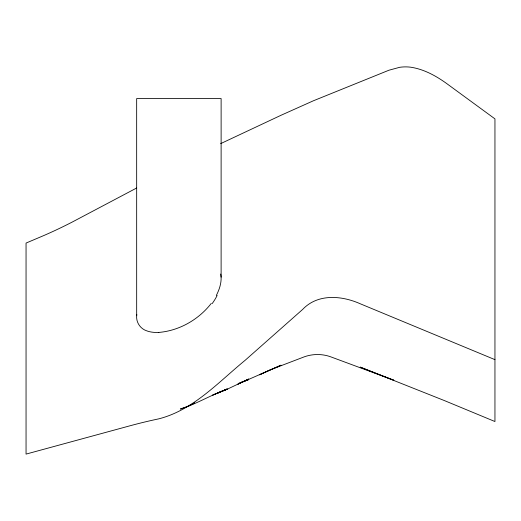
<?xml version="1.0" encoding="UTF-8"?>
<svg xmlns="http://www.w3.org/2000/svg" width="521" height="521" viewBox="0 0 521 521"><rect width="100%" height="100%" fill="white"/><g stroke="black" fill="none" stroke-linecap="round" stroke-linejoin="round"><path stroke-width="0.78" d="M216.339 295.427C219.243 289.806 221.373 283.561 221.112 277.165L221.125 98.567L136.665 98.567L136.678 315.752C136.027 322.317 140.286 328.692 146.525 330.763A34.633 18.079 -22 0 0 158.781 332.45M136.678 315.752L136.795 314.417M211.265 303.398C198.709 319.575 179.289 330.737 158.801 332.424M136.626 188.022L72.491 221.92A474.436 474.436 0 0 1 43.718 235.583L26.05 243.073L26.05 454.104L130.029 425.781A510.997 510.997 0 0 1 158.801 418.845C193.376 410.014 218.384 382.18 245.111 360.317L302.655 309.422C317.777 293.427 341.737 295.531 360.193 303.75L494.95 359.646M187.573 406.484L194.763 402.922L187.573 406.471L180.377 409.037C196.586 403.918 211.142 394.885 227.13 389.207L212.744 395.061L227.13 389.265L248.706 379.021L237.921 384.114L281.073 365.188L259.497 374.801L270.288 369.832L302.655 357.452C311.753 353.713 322.232 353.544 331.421 357.087L393.883 380.239L360.193 367.11L444.413 400.584L494.95 421.535L494.95 118.873L446.504 83.419C435.79 75.721 423.742 69.13 410.541 67.176A41.589 41.589 0 0 0 399.75 67.287L388.966 70.211L313.44 100.761L281.073 115.252L220.657 143.633M240.793 382.538L248.706 379.575L238.638 383.345M220.709 274.039L221.112 277.165M217.146 295.446A73.943 45.314 -19.2 0 1 212.21 303.554M227.13 388.966L216.339 393.635L227.13 388.966"/></g></svg>
